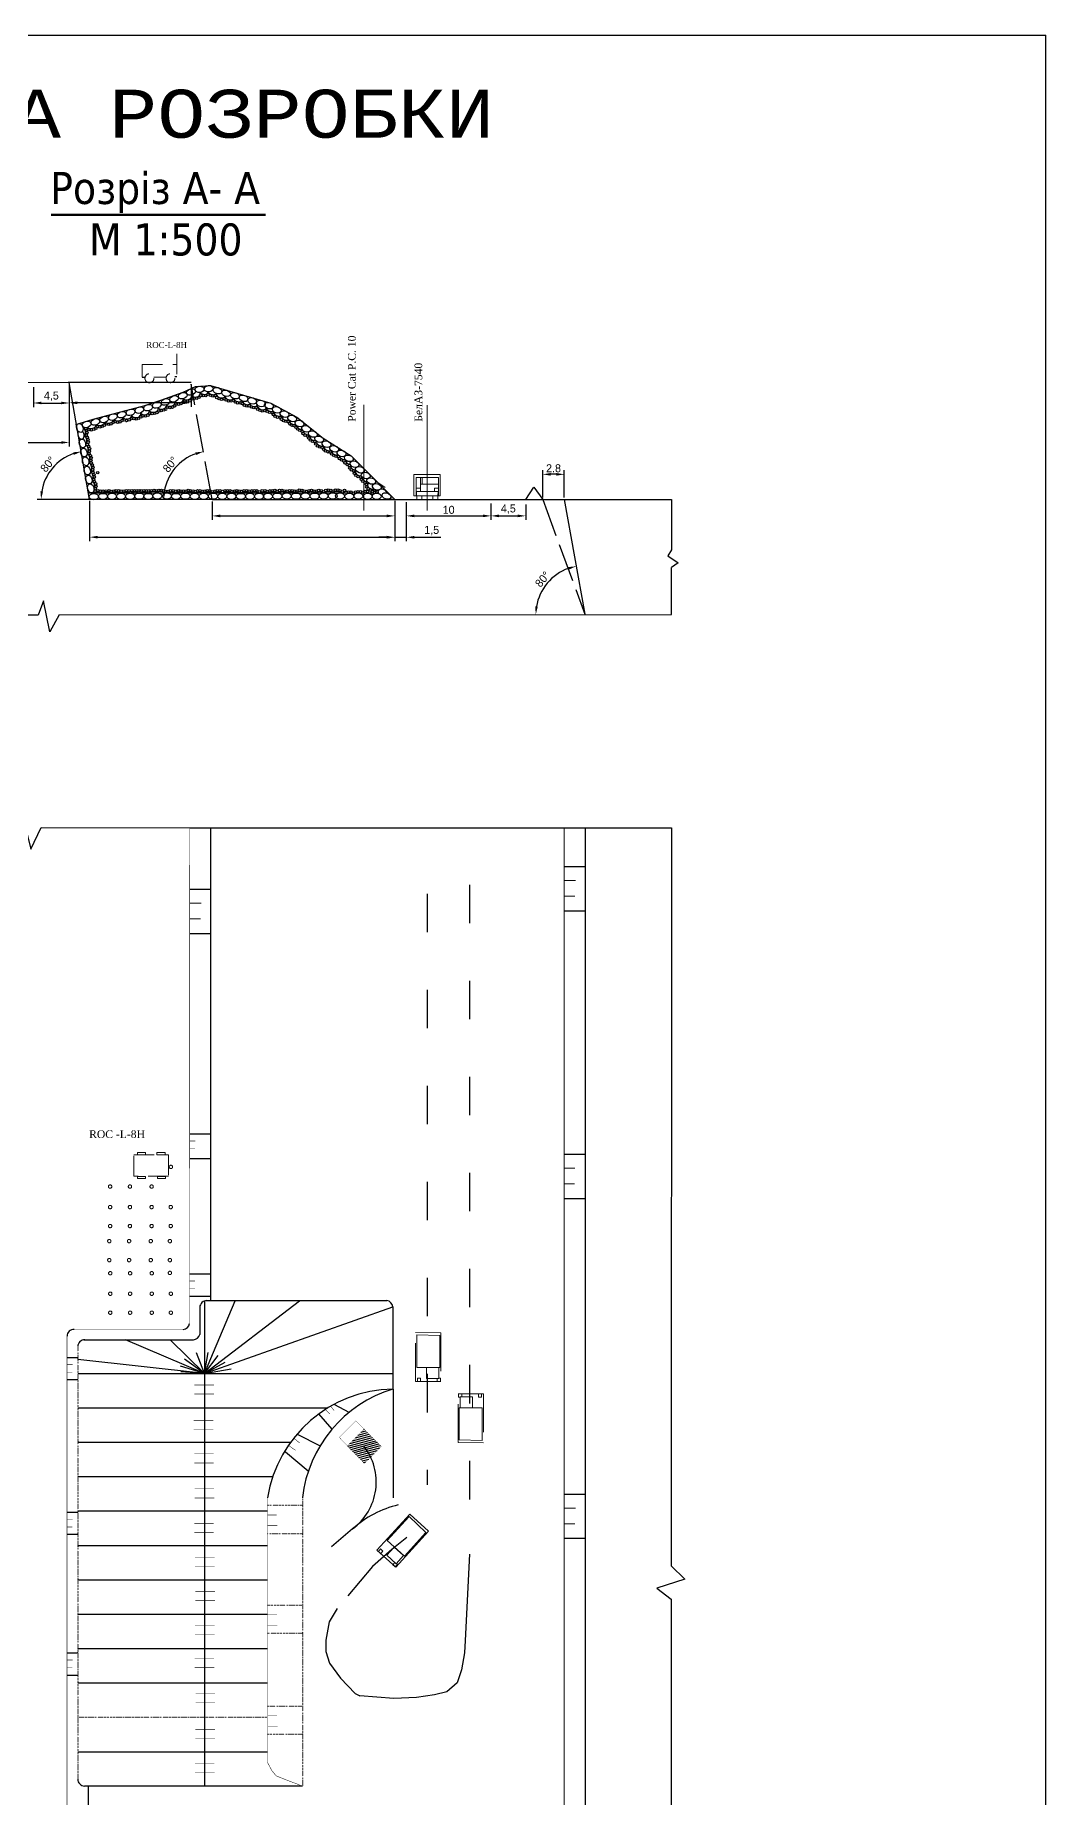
# Model space of a CAD drawing. Header units: millimetres. Extents: x 1846 to 3788, y 252 to 1083.
# Drawn here: x 3472 to 3788, y 533 to 1083 of the extents above; entities that cross this region are included whole.
import ezdxf

# ---------------------------------------------------------------- set-up
doc = ezdxf.new("R2010")
doc.units = ezdxf.units.MM
for name, pattern in [('ACAD_ISO02W100', [15, 12, -3]), ('ACAD_ISO03W100', [30, 12, -18]), ('BORDER2', [22.225, 6.35, -3.175, 6.35, -3.175, 0, -3.175]), ('DOT', [0.25, 0, -0.25])]:
    doc.linetypes.add(name, pattern=pattern)
doc.styles.add('стиль2', font='isocteur.ttf')
doc.dimstyles.new('ISO-25', dxfattribs={"dimtxt": 2.5, "dimasz": 2.5, "dimexe": 1.25, "dimexo": 0.625, "dimtad": 1, "dimtxsty": 'Standard', "dimcen": 2.5, "dimadec": 0, "dimazin": 0, "dimtfac": 1, "dimtmove": 0, "dimatfit": 3, "dimfxl": 1, "dimarcsym": 0})

# ---------------------------------------------------------------- blocks, each defined once
blk = doc.blocks.new('*D172')
at = {"color": 0, "lineweight": -2}
blk.add_line((3526.95, 938.21), (3511.16, 938.21), dxfattribs=at)
blk.add_arc((3527.57, 938.21), 15.17, 109.8331, 170.5379, dxfattribs=at)
at = {"color": 0}
for points in [[(3522.32, 952.88), (3522.53, 952.07), (3524.84, 953.13)], [(3513.03, 940.67), (3512.2, 940.74), (3512.41, 938.21)]]:
    blk.add_solid(points, dxfattribs=at)
at = {"layer": 'Defpoints', "color": 0}
for p in [(3520.98, 974.18), (3518.46, 950.33), (3527.57, 938.21), (3527.57, 938.21), (3671.01, 938.19)]:
    blk.add_point(p, dxfattribs=at)
at = {"color": 0, "insert": (3514.48, 949.12), "char_height": 2.5, "attachment_point": 5, "rotation": 50.1855}
blk.add_mtext('80°', dxfattribs=at)
blk = doc.blocks.new('*D173')
at = {"color": 0, "lineweight": -2}
blk.add_line((3488.67, 938.21), (3472.88, 938.21), dxfattribs=at)
blk.add_arc((3489.29, 938.21), 15.17, 109.3712, 170.5441, dxfattribs=at)
at = {"color": 0}
for points in [[(3484.16, 952.92), (3484.37, 952.12), (3486.68, 953.15)], [(3474.75, 940.67), (3473.92, 940.74), (3474.13, 938.21)]]:
    blk.add_solid(points, dxfattribs=at)
at = {"layer": 'Defpoints', "color": 0}
for p in [(3482.92, 974.69), (3480.25, 950.39), (3489.29, 938.21), (3489.29, 938.21), (3632.81, 938.21)]:
    blk.add_point(p, dxfattribs=at)
at = {"color": 0, "insert": (3476.25, 949.18), "char_height": 2.5, "attachment_point": 5, "rotation": 49.9576}
blk.add_mtext('80°', dxfattribs=at)
blk = doc.blocks.new('*D161')
at = {"color": 0, "lineweight": -2}
for p, q in [((3630.83, 938.84), (3630.83, 947.29)), ((3637.53, 938.82), (3637.53, 947.29)), ((3635.03, 946.04), (3633.33, 946.04))]:
    blk.add_line(p, q, dxfattribs=at)
at = {"color": 0}
for points in [[(3633.33, 946.46), (3633.33, 945.62), (3630.83, 946.04)], [(3635.03, 946.46), (3635.03, 945.62), (3637.53, 946.04)]]:
    blk.add_solid(points, dxfattribs=at)
at = {"layer": 'Defpoints', "color": 0}
for p in [(3630.83, 946.04), (3630.83, 938.21), (3637.53, 938.19)]:
    blk.add_point(p, dxfattribs=at)
at = {"color": 0, "insert": (3634.18, 947.92), "char_height": 2.5, "attachment_point": 5}
blk.add_mtext('2.8', dxfattribs=at)
blk = doc.blocks.new('*D174')
at = {"color": 0, "lineweight": -2}
blk.add_arc((3643.96, 902.23), 15.32, 109.591, 170.6569, dxfattribs=at)
at = {"color": 0}
for points in [[(3638.72, 917.07), (3638.93, 916.27), (3641.24, 917.31)], [(3629.26, 904.69), (3628.43, 904.76), (3628.64, 902.23)]]:
    blk.add_solid(points, dxfattribs=at)
at = {"layer": 'Defpoints', "color": 0}
for p in [(3637.47, 938.19), (3634.78, 914.5), (3563.53, 902.21), (3643.94, 902.35), (3671.03, 902.24)]:
    blk.add_point(p, dxfattribs=at)
at = {"color": 0, "insert": (3630.77, 913.26), "char_height": 2.5, "attachment_point": 5, "rotation": 50.1239}
blk.add_mtext('80°', dxfattribs=at)
blk = doc.blocks.new('*D162')
at = {"color": 0, "lineweight": -2}
for p, q in [((3584.6, 937.35), (3584.6, 925.12)), ((3588.2, 937.35), (3588.2, 925.12)), ((3582.1, 926.37), (3579.6, 926.37)), ((3584.6, 926.37), (3588.2, 926.37)), ((3590.7, 926.37), (3599.03, 926.37))]:
    blk.add_line(p, q, dxfattribs=at)
at = {"color": 0}
for points in [[(3582.1, 926.79), (3582.1, 925.96), (3584.6, 926.37)], [(3590.7, 926.79), (3590.7, 925.96), (3588.2, 926.37)]]:
    blk.add_solid(points, dxfattribs=at)
at = {"layer": 'Defpoints', "color": 0}
for p in [(3584.6, 937.97), (3588.2, 937.97), (3588.2, 926.37)]:
    blk.add_point(p, dxfattribs=at)
at = {"color": 0, "insert": (3596.12, 928.46), "char_height": 2.5, "attachment_point": 5}
blk.add_mtext('1,5', dxfattribs=at)
blk = doc.blocks.new('*D163')
at = {"color": 0, "lineweight": -2}
for p, q in [((3588.2, 936.97), (3588.2, 931.81)), ((3614.64, 936.97), (3614.64, 931.81)), ((3590.7, 933.06), (3612.14, 933.06))]:
    blk.add_line(p, q, dxfattribs=at)
at = {"color": 0}
for points in [[(3590.7, 933.48), (3590.7, 932.65), (3588.2, 933.06)], [(3612.14, 933.48), (3612.14, 932.65), (3614.64, 933.06)]]:
    blk.add_solid(points, dxfattribs=at)
at = {"layer": 'Defpoints', "color": 0}
for p in [(3588.2, 937.6), (3614.64, 937.6), (3614.64, 933.06)]:
    blk.add_point(p, dxfattribs=at)
at = {"color": 0, "insert": (3601.42, 934.94), "char_height": 2.5, "attachment_point": 5}
blk.add_mtext('10', dxfattribs=at)
blk = doc.blocks.new('*D164')
at = {"color": 0, "lineweight": -2}
for p, q in [((3614.64, 936.6), (3614.64, 931.81)), ((3625.49, 936.6), (3625.49, 931.81)), ((3617.14, 933.06), (3622.99, 933.06))]:
    blk.add_line(p, q, dxfattribs=at)
at = {"color": 0}
for points in [[(3617.14, 933.48), (3617.14, 932.65), (3614.64, 933.06)], [(3622.99, 933.48), (3622.99, 932.65), (3625.49, 933.06)]]:
    blk.add_solid(points, dxfattribs=at)
at = {"layer": 'Defpoints', "color": 0}
for p in [(3614.64, 937.22), (3625.49, 937.22), (3625.49, 933.06)]:
    blk.add_point(p, dxfattribs=at)
at = {"color": 0, "insert": (3620.06, 935.15), "char_height": 2.5, "attachment_point": 5}
blk.add_mtext('4,5', dxfattribs=at)
blk = doc.blocks.new('*D175')
at = {"color": 0, "lineweight": -2}
blk.add_line((3408.4, 974.39), (3395.88, 974.35), dxfattribs=at)
blk.add_arc((3409.02, 974.4), 11.89, 112.3799, 168.1588, dxfattribs=at)
at = {"color": 0}
for points in [[(3404.38, 985.79), (3404.61, 984.99), (3406.9, 986.1)], [(3397.8, 976.8), (3396.97, 976.88), (3397.13, 974.35)]]:
    blk.add_solid(points, dxfattribs=at)
at = {"layer": 'Defpoints', "color": 0}
for p in [(3406.26, 989.58), (3401.88, 983.9), (3482.92, 974.69), (3409.02, 974.4), (3409.02, 974.4)]:
    blk.add_point(p, dxfattribs=at)
at = {"color": 0, "insert": (3398.44, 983.2), "char_height": 2.5, "attachment_point": 5, "rotation": 50.2693}
blk.add_mtext('80°', dxfattribs=at)
blk = doc.blocks.new('*D165')
at = {"color": 0, "lineweight": -2}
for p, q in [((3409.02, 973.77), (3409.02, 954.74)), ((3482.92, 974.06), (3482.92, 954.74)), ((3411.52, 955.99), (3480.42, 955.99))]:
    blk.add_line(p, q, dxfattribs=at)
at = {"color": 0}
for points in [[(3411.52, 956.4), (3411.52, 955.57), (3409.02, 955.99)], [(3480.42, 956.4), (3480.42, 955.57), (3482.92, 955.99)]]:
    blk.add_solid(points, dxfattribs=at)
at = {"layer": 'Defpoints', "color": 0}
for p in [(3482.92, 974.69), (3409.02, 974.4), (3482.92, 955.99)]:
    blk.add_point(p, dxfattribs=at)
at = {"color": 0, "insert": (3448.3, 957.86), "char_height": 2.5, "attachment_point": 5}
blk.add_mtext('34.8', dxfattribs=at)
blk = doc.blocks.new('*D169')
at = {"color": 0, "lineweight": -2}
for p, q in [((3471.74, 973.31), (3471.74, 967.07)), ((3482.92, 974.06), (3482.92, 967.07)), ((3474.24, 968.32), (3480.42, 968.32))]:
    blk.add_line(p, q, dxfattribs=at)
at = {"color": 0}
for points in [[(3474.24, 968.74), (3474.24, 967.91), (3471.74, 968.32)], [(3480.42, 968.74), (3480.42, 967.91), (3482.92, 968.32)]]:
    blk.add_solid(points, dxfattribs=at)
at = {"layer": 'Defpoints', "color": 0}
for p in [(3482.92, 974.69), (3471.74, 973.94), (3482.92, 968.32)]:
    blk.add_point(p, dxfattribs=at)
at = {"color": 0, "insert": (3477.33, 970.41), "char_height": 2.5, "attachment_point": 5}
blk.add_mtext('4,5', dxfattribs=at)

msp = doc.modelspace()

# ---------------------------------------------------------------- hatches: boundary and pattern name
h = msp.add_hatch()
h.set_pattern_fill('ANSI31', scale=0.196, angle=330, style=0)
h.set_pattern_definition([(15, (3386.33066, -124.38993), (-0.1610631, 0.60109564), [])])
h.paths.add_polyline_path([(3580.416, 642.415), (3575.036, 647.809), (3569.815, 642.582), (3575.114, 637.118)])

# ---------------------------------------------------------------- linework, layer by layer
at = {"lineweight": 50}
msp.add_line((3477.329, 1027.059), (3544.17, 1027.059), dxfattribs=at)
at = {"color": 7, "linetype": 'BORDER2', "lineweight": 9}
for p, q in [((3505.748, 980.354), (3516.565, 980.354)), ((3505.748, 976.392), (3505.748, 980.354)), ((3516.565, 983.691), (3516.565, 974.611)), ((3513.186, 976.392), (3509.316, 976.392))]:
    msp.add_line(p, q, dxfattribs=at)
at = {"color": 7}
for p, q in [((3482.915, 974.064), (3482.915, 967.134)), ((3520.983, 974.064), (3520.983, 967.134)), ((3518.483, 968.384), (3485.415, 968.384)), ((3489.271, 937.722), (3489.271, 925.165)), ((3527.571, 937.584), (3527.571, 931.802)), ((3584.595, 937.72), (3584.595, 925.165)), ((3584.595, 937.72), (3584.595, 931.802)), ((3530.071, 933.052), (3582.095, 933.052)), ((3491.771, 926.415), (3582.095, 926.415)), ((3644.11, 835.654), (3644.11, 346.159))]:
    msp.add_line(p, q, dxfattribs=at)
at = {"color": 7, "lineweight": 9}
for p, q in [((3574.925, 934.736), (3574.925, 967.701)), ((3594.744, 934.695), (3594.744, 967.622)), ((3578.868, 940.638), (3577.95, 941.659)), ((3578.966, 943.748), (3581.584, 941.886)), ((3591.388, 941.764), (3592.722, 941.764)), ((3592.633, 942.949), (3598.193, 942.949)), ((3592.648, 945.066), (3592.648, 940.624)), ((3593.196, 945.081), (3593.196, 942.993)), ((3596.961, 940.722), (3596.961, 941.716)), ((3596.961, 941.716), (3598.193, 941.716))]:
    msp.add_line(p, q, dxfattribs=at)
at = {"color": 7, "linetype": 'ACAD_ISO03W100', "lineweight": 9}
for p, q in [((3591.104, 677.951), (3599.027, 677.88)), ((3591.104, 662.695), (3591.104, 677.951)), ((3591.453, 677.244), (3598.693, 677.032)), ((3591.453, 667.096), (3591.453, 677.244)), ((3599.027, 677.88), (3599.027, 662.695)), ((3598.693, 677.032), (3598.693, 667.096)), ((3598.693, 667.096), (3591.453, 667.096)), ((3594.479, 667.043), (3598.373, 667.043)), ((3594.479, 663.582), (3594.479, 667.043)), ((3598.373, 667.043), (3598.373, 663.582)), ((3599.018, 662.662), (3591.095, 662.662)), ((3592.665, 663.728), (3591.701, 663.728)), ((3591.701, 663.728), (3591.701, 662.723)), ((3591.701, 662.723), (3592.665, 662.723)), ((3592.665, 662.723), (3592.665, 663.728)), ((3598.373, 663.582), (3594.479, 663.582)), ((3597.865, 662.697), (3597.865, 663.581)), ((3598.832, 662.697), (3597.865, 662.697)), ((3598.376, 663.682), (3598.832, 663.682)), ((3598.832, 663.682), (3598.832, 662.697)), ((3604.354, 643.627), (3604.354, 658.812)), ((3604.354, 658.812), (3612.277, 658.812)), ((3604.549, 657.825), (3604.549, 658.81)), ((3604.549, 658.81), (3605.516, 658.81)), ((3605.004, 657.825), (3604.549, 657.825)), ((3605.008, 654.464), (3605.008, 657.925)), ((3605.008, 657.925), (3608.902, 657.925)), ((3605.516, 658.81), (3605.516, 657.926)), ((3608.902, 657.925), (3608.902, 654.464)), ((3611.68, 658.784), (3610.715, 658.784)), ((3610.715, 658.784), (3610.715, 657.779)), ((3610.715, 657.779), (3611.68, 657.779)), ((3611.68, 657.779), (3611.68, 658.784)), ((3612.277, 658.812), (3612.277, 643.556)), ((3604.688, 644.475), (3604.688, 654.411)), ((3604.688, 654.411), (3611.928, 654.411)), ((3608.902, 654.464), (3605.008, 654.464)), ((3611.928, 654.411), (3611.928, 644.263)), ((3611.928, 644.263), (3604.688, 644.475)), ((3612.277, 643.556), (3604.354, 643.627))]:
    msp.add_line(p, q, dxfattribs=at)
at = {"color": 7, "linetype": 'ByBlock', "lineweight": 9}
for p, q in [((3584.038, 605.448), (3584.633, 606.103)), ((3585.078, 605.833), (3585.415, 605.527)), ((3584.752, 604.797), (3584.037, 605.448)), ((3585.415, 605.527), (3584.752, 604.797))]:
    msp.add_line(p, q, dxfattribs=at)
at = {"color": 7}
for points in [[(3218.912, 1083.19), (3218.912, 1083.19), (3787.912, 1083.19)], [(3787.912, 252.19), (3787.912, 252.19), (3787.912, 1083.19)], [(3482.915, 974.689), (3409.024, 974.397), (3409.024, 974.397)], [(3520.983, 974.689), (3482.583, 974.689)], [(3489.291, 938.213), (3482.915, 974.689)], [(3505.748, 976.392), (3506.613, 976.392)], [(3516.569, 976.481), (3515.874, 976.481)], [(3484.953, 961.578), (3490.427, 963.244), (3498.162, 965.385), (3506.254, 967.452), (3511.562, 969.164), (3511.562, 969.164), (3518.464, 971.69), (3522.321, 973.459), (3527.092, 973.832), (3545.865, 968.312), (3554.014, 963.847), (3562.184, 957.353), (3571.005, 951.792), (3584.595, 938.203)], [(3520.983, 974.182), (3520.983, 974.182)], [(3485.009, 961.595), (3485.17, 960.777)], [(3485.17, 960.777), (3485.335, 959.86)], [(3625.487, 938.212), (3628.066, 942.017), (3630.822, 938.212)], [(3527.571, 938.209), (3474.126, 938.213)], [(3568.897, 940.14), (3488.948, 940.14)], [(3527.571, 938.209), (3671.009, 938.193)], [(3584.011, 938.203), (3583.016, 938.197)], [(3584.011, 938.203), (3584.595, 938.203)], [(3637.474, 938.193), (3643.943, 902.35)], [(3671.009, 938.193), (3671.009, 922.445)], [(3671.009, 922.445), (3669.834, 920.572), (3673.093, 918.372), (3671.027, 916.988)], [(3671.027, 902.242), (3671.027, 916.988)], [(3479.797, 902.108), (3476.861, 896.813), (3474.899, 906.499), (3473.182, 902.085), (3324.935, 902.097)], [(3479.797, 902.108), (3671.027, 902.242)], [(3463.113, 835.656), (3467.741, 842.001), (3470.948, 828.947), (3474.192, 835.679)], [(3474.192, 835.679), (3520.563, 835.654)], [(3520.563, 835.654), (3671.027, 835.654)], [(3527.085, 835.654), (3527.085, 687.948)], [(3671.027, 835.654), (3670.955, 605.056)], [(3637.587, 823.562), (3644.11, 823.562)], [(3520.655, 816.493), (3527.178, 816.493)], [(3637.587, 809.726), (3644.11, 809.726)], [(3520.655, 802.657), (3527.178, 802.657)], [(3520.56, 740.006), (3527.13, 740.006)], [(3520.455, 732.308), (3526.985, 732.308)], [(3637.428, 733.727), (3643.95, 733.727)], [(3637.428, 719.89), (3643.95, 719.89)], [(3520.485, 696.265), (3527.055, 696.265)], [(3520.485, 689.347), (3527.055, 689.347)], [(3525.209, 665.191), (3554.798, 687.895)], [(3525.209, 665.191), (3534.786, 687.895)], [(3525.209, 687.857), (3525.209, 536.26)], [(3525.209, 665.191), (3584.014, 685.95)], [(3525.736, 687.947), (3582.088, 687.945)], [(3584.014, 685.95), (3583.993, 660.33)], [(3487.515, 675.726), (3521.726, 675.726)], [(3525.209, 665.191), (3500.517, 675.727)], [(3525.209, 665.191), (3514.463, 675.727)], [(3525.209, 665.191), (3526.292, 671.71)], [(3482.228, 670.225), (3485.602, 670.225)], [(3525.209, 665.191), (3485.603, 669.53)], [(3525.209, 665.191), (3517.703, 667.416)], [(3525.209, 665.191), (3518.943, 669.611)], [(3525.209, 665.191), (3522.665, 671.614)], [(3525.209, 665.191), (3529.441, 670.756)], [(3525.209, 665.191), (3531.637, 668.752)], [(3525.209, 665.191), (3533.545, 666.653)], [(3482.228, 663.307), (3485.602, 663.307)], [(3485.665, 665.191), (3584.01, 665.191)], [(3525.209, 665.191), (3517.803, 665.651)], [(3525.209, 665.191), (3525.209, 665.191)], [(3525.209, 665.191), (3525.209, 665.191)], [(3565.763, 655.537), (3570.257, 653.07)], [(3584.054, 660.265), (3584.054, 626.376)], [(3485.665, 654.451), (3563.674, 654.451)], [(3560.741, 652.629), (3564.97, 647.784)], [(3554.132, 646.273), (3561.269, 642.574)], [(3485.658, 643.711), (3551.905, 643.711)], [(3550.431, 640.724), (3557.569, 634.821)], [(3485.658, 632.971), (3546.607, 632.971)], [(3485.605, 622.231), (3544.834, 622.231)], [(3637.548, 627.528), (3644.07, 627.528)], [(3482.221, 621.892), (3485.608, 621.892)], [(3571.422, 616.626), (3564.839, 610.992)], [(3482.221, 614.974), (3485.607, 614.974)], [(3485.655, 611.491), (3544.783, 611.491)], [(3637.548, 613.692), (3644.07, 613.692)], [(3607.895, 608.762), (3606.529, 581.787), (3606.368, 577.908), (3605.398, 572.574), (3604.104, 568.533), (3600.871, 565.786), (3596.991, 564.816), (3591.332, 564.008), (3584.346, 563.624), (3573.71, 564.493)], [(3485.632, 600.751), (3544.858, 600.751)], [(3670.955, 605.056), (3675.233, 600.932), (3666.411, 598.147), (3670.955, 594.667)], [(3670.955, 594.667), (3670.973, 346.209)], [(3485.632, 590.011), (3544.858, 590.011)], [(3566.554, 591.788), (3564.098, 587.564), (3563.115, 581.868), (3563.115, 578.332), (3564.196, 574.698), (3567.635, 569.983), (3572.214, 565.212), (3572.214, 565.212), (3573.71, 564.493), (3573.71, 564.493), (3573.71, 564.493), (3573.71, 564.493), (3573.71, 564.493)], [(3485.602, 579.271), (3544.858, 579.271)], [(3482.258, 577.874), (3485.606, 577.874)], [(3482.258, 570.956), (3485.597, 570.956)], [(3485.608, 568.531), (3544.858, 568.531)], [(3485.673, 547.051), (3544.879, 547.051)], [(3555.73, 536.239), (3487.711, 536.294)], [(3488.805, 536.293), (3488.806, 346.45)]]:
    msp.add_lwpolyline(points, dxfattribs=at)
at = {"color": 7, "linetype": 'ACAD_ISO02W100'}
for points in [[(3527.571, 938.209), (3520.983, 974.182)], [(3630.822, 938.212), (3643.943, 902.35)]]:
    msp.add_lwpolyline(points, dxfattribs=at)
at = {"color": 7, "lineweight": 9}
for points in [[(3590.526, 945.947), (3598.795, 945.947), (3598.795, 939.325), (3590.526, 939.325)], [(3591.26, 945.083), (3598.216, 945.083), (3598.216, 939.284), (3591.26, 939.284)], [(3591.388, 940.648), (3598.111, 940.648), (3598.088, 939.284), (3591.388, 939.284)], [(3591.531, 939.288), (3593.056, 939.288), (3593.056, 938.211), (3591.531, 938.211)], [(3596.468, 939.288), (3597.993, 939.288), (3597.993, 938.211), (3596.468, 938.211)]]:
    msp.add_lwpolyline(points, close=True, dxfattribs=at)
at = {"color": 7}
for points, const_width in [([(3520.488, 680.811), (3520.563, 835.654)], 0.15), ([(3637.474, 835.654), (3637.474, 346.159)], 0.3), ([(3637.587, 819.183), (3641.091, 819.183)], 0.3), ([(3520.655, 812.114), (3524.159, 812.114)], 0.3), ([(3637.587, 814.279), (3640.916, 814.279)], 0.3), ([(3520.655, 807.21), (3523.984, 807.21)], 0.3), ([(3520.56, 737.817), (3522.312, 737.817)], 0.15), ([(3520.56, 735.365), (3522.224, 735.365)], 0.15), ([(3637.428, 729.348), (3640.932, 729.348)], 0.3), ([(3637.428, 724.444), (3640.756, 724.444)], 0.3), ([(3520.485, 694.076), (3522.237, 694.076)], 0.15), ([(3520.485, 691.624), (3522.149, 691.624)], 0.15), ([(3482.226, 676.834), (3482.244, 677.046), (3482.289, 677.328), (3482.417, 677.675), (3482.597, 678.009), (3482.732, 678.189), (3482.95, 678.401), (3483.182, 678.581), (3483.471, 678.742), (3483.754, 678.851), (3484.107, 678.922), (3484.448, 678.941), (3484.705, 678.941)], 0.15), ([(3518.513, 678.943), (3484.448, 678.94)], 0.15), ([(3518.489, 678.942), (3518.661, 678.964), (3518.926, 679.014), (3519.126, 679.078), (3519.384, 679.207), (3519.599, 679.336), (3519.889, 679.587), (3520.039, 679.743), (3520.19, 679.979), (3520.326, 680.231), (3520.436, 680.547), (3520.487, 680.829), (3520.487, 680.829)], 0.15), ([(3482.226, 676.834), (3482.221, 346.45)], 0.15), ([(3482.228, 668.036), (3483.98, 668.036)], 0.15), ([(3482.228, 665.584), (3483.892, 665.584)], 0.15), ([(3522.034, 661.596), (3528.129, 661.596)], 0.15), ([(3522.041, 658.76), (3528.136, 658.76)], 0.15), ([(3544.853, 626.389), (3545.575, 629.791), (3546.28, 632.364), (3547.549, 635.852), (3549.03, 638.883), (3550.405, 641.35), (3552.167, 643.922), (3554.529, 646.777), (3557.067, 649.42), (3558.97, 651.102), (3561.79, 653.216), (3564.54, 654.943), (3567.501, 656.529), (3569.04, 657.18), (3570.493, 657.75), (3571.607, 658.144), (3573.047, 658.619), (3574.296, 658.999), (3576.021, 659.393), (3577.624, 659.705), (3579.05, 659.95), (3581.22, 660.194), (3582.769, 660.276), (3583.993, 660.33)], 0.15), ([(3521.818, 650.533), (3527.913, 650.533)], 0.15), ([(3562.944, 653.849), (3564.354, 652.528)], 0.15), ([(3564.53, 654.995), (3565.675, 653.585)], 0.15), ([(3567.248, 645.228), (3572.43, 650.422), (3580.416, 642.415), (3575.114, 637.118), (3567.248, 645.228)], 0.0784), ([(3521.825, 647.696), (3527.92, 647.696)], 0.15), ([(3553.075, 644.952), (3554.925, 643.454)], 0.15), ([(3569.815, 642.582), (3575.036, 647.809)], 0.0784), ([(3521.98, 640.063), (3528.075, 640.063)], 0.15), ([(3551.489, 642.662), (3553.603, 641.164)], 0.15), ([(3521.987, 637.227), (3528.082, 637.227)], 0.15), ([(3522.088, 629.132), (3528.183, 629.132)], 0.15), ([(3522.095, 626.296), (3528.19, 626.296)], 0.15), ([(3544.853, 626.389), (3544.853, 543.659)], 0.15), ([(3637.548, 623.15), (3641.051, 623.15)], 0.3), ([(3482.221, 619.703), (3483.973, 619.703)], 0.15), ([(3482.221, 617.251), (3483.886, 617.251)], 0.15), ([(3521.98, 618.285), (3528.075, 618.285)], 0.15), ([(3637.548, 618.246), (3640.876, 618.246)], 0.3), ([(3521.987, 615.448), (3528.082, 615.448)], 0.15), ([(3522.196, 607.731), (3528.291, 607.731)], 0.15), ([(3522.203, 604.895), (3528.298, 604.895)], 0.15), ([(3522.303, 597.154), (3528.399, 597.154)], 0.15), ([(3522.311, 594.317), (3528.406, 594.317)], 0.15), ([(3522.196, 586.36), (3528.291, 586.36)], 0.15), ([(3522.203, 583.524), (3528.298, 583.524)], 0.15), ([(3482.258, 575.685), (3484.01, 575.685)], 0.15), ([(3482.258, 573.233), (3483.922, 573.233)], 0.15), ([(3522.088, 576.125), (3528.183, 576.125)], 0.15), ([(3522.095, 573.288), (3528.19, 573.288)], 0.15), ([(3522.357, 565.223), (3528.453, 565.223)], 0.15), ([(3522.365, 562.387), (3528.46, 562.387)], 0.15), ([(3522.303, 554.022), (3528.399, 554.022)], 0.15), ([(3522.311, 551.185), (3528.406, 551.185)], 0.15), ([(3522.188, 543.261), (3528.283, 543.261)], 0.15), ([(3522.196, 540.425), (3528.291, 540.425)], 0.15), ([(3544.853, 543.659), (3546.238, 541.088), (3547.575, 539.483), (3550.919, 538.146), (3554.129, 536.943), (3555.73, 536.239)], 0.15)]:
    msp.add_lwpolyline(points, dxfattribs=dict(at, const_width=const_width))
at = {"color": 7, "linetype": 'ACAD_ISO03W100'}
for points in [[(3594.702, 815.038), (3594.702, 630.389)], [(3607.895, 817.847), (3607.895, 608.762)], [(3523.701, 685.897), (3523.701, 677.401)], [(3588.354, 613.946), (3588.354, 613.946), (3583.64, 610.176), (3577.653, 604.935), (3566.554, 591.788)]]:
    msp.add_lwpolyline(points, dxfattribs=at)
at = {"color": 7, "linetype": 'BORDER2', "lineweight": 9}
for points in [[(3503.078, 733.441), (3513.965, 733.441), (3513.965, 726.801), (3503.078, 726.801)], [(3504.241, 733.478), (3506.743, 733.478), (3506.743, 734.178), (3504.241, 734.178)], [(3510.328, 733.478), (3512.831, 733.478), (3512.831, 734.178), (3510.328, 734.178)], [(3504.241, 726.061), (3506.743, 726.061), (3506.743, 726.76), (3504.241, 726.76)], [(3510.498, 726.039), (3513.001, 726.039), (3513.001, 726.739), (3510.498, 726.739)]]:
    msp.add_lwpolyline(points, close=True, dxfattribs=at)
at = {"color": 7, "linetype": 'DOT'}
for points in [[(3485.609, 673.743), (3485.605, 538.516)], [(3544.853, 624.036), (3555.73, 624.04)], [(3555.73, 626.393), (3555.73, 536.239)], [(3544.862, 615.244), (3555.776, 615.244)], [(3544.918, 592.847), (3555.795, 592.851)], [(3544.927, 584.055), (3555.841, 584.055)], [(3485.645, 557.791), (3544.841, 557.791)], [(3544.947, 561.311), (3555.824, 561.315)], [(3544.956, 552.52), (3555.87, 552.52)]]:
    msp.add_lwpolyline(points, dxfattribs=at)
at = {"color": 7, "linetype": 'DOT', "const_width": 0.15}
for points in [[(3544.878, 620.998), (3547.755, 620.998)], [(3544.878, 617.73), (3547.885, 617.73)], [(3544.943, 589.809), (3547.82, 589.809)], [(3544.943, 586.541), (3547.95, 586.541)], [(3544.972, 558.274), (3547.849, 558.274)], [(3544.972, 555.005), (3547.979, 555.005)]]:
    msp.add_lwpolyline(points, dxfattribs=at)
at = {"color": 7, "linetype": 'ByBlock', "lineweight": 9}
for points in [[(3589.299, 621.282), (3595.113, 615.9), (3584.897, 604.665), (3579.035, 609.995)], [(3589.082, 620.524), (3594.295, 615.497), (3587.611, 608.146), (3582.254, 613.016)], [(3579.496, 609.615), (3580.21, 608.966), (3580.886, 609.709), (3580.172, 610.358)], [(3584.457, 610.942), (3587.338, 608.322), (3585.01, 605.761), (3582.129, 608.381)]]:
    msp.add_lwpolyline(points, close=True, dxfattribs=at)
at = {"color": 7, "linetype": 'BORDER2', "lineweight": 9}
for centre, radius in [((3507.962, 976.053), 1.396), ((3514.541, 976.053), 1.396), ((3514.667, 729.706), 0.53), ((3495.695, 723.559), 0.53), ((3501.889, 723.559), 0.53), ((3508.656, 723.559), 0.53), ((3495.695, 717.164), 0.53), ((3501.889, 717.164), 0.53), ((3508.656, 717.164), 0.53), ((3514.62, 717.164), 0.53), ((3495.695, 711.237), 0.53), ((3501.889, 711.237), 0.53), ((3508.656, 711.237), 0.53), ((3514.62, 711.237), 0.53), ((3495.434, 706.524), 0.53), ((3501.627, 706.524), 0.53), ((3508.394, 706.524), 0.53), ((3514.359, 706.524), 0.53), ((3495.434, 700.596), 0.53), ((3501.627, 700.596), 0.53), ((3508.394, 700.596), 0.53), ((3514.359, 700.596), 0.53), ((3495.742, 696.489), 0.53), ((3501.935, 696.489), 0.53), ((3508.702, 696.489), 0.53), ((3514.365, 696.584), 0.53), ((3495.742, 690.093), 0.53), ((3501.935, 690.093), 0.53), ((3508.702, 690.093), 0.53), ((3514.667, 690.093), 0.53), ((3495.742, 684.166), 0.53), ((3501.935, 684.166), 0.53), ((3508.702, 684.166), 0.53), ((3514.667, 684.166), 0.53)]:
    msp.add_circle(centre, radius, dxfattribs=at)
at = {"color": 7}
for centre in [(3519.081, 968.973), (3519.852, 968.942), (3520.585, 969.148), (3521.203, 969.614), (3521.95, 969.812), (3522.721, 969.827), (3523.439, 970.102), (3524.019, 970.606), (3524.788, 970.663), (3525.559, 970.634), (3526.261, 971), (3526.993, 970.711), (3527.744, 970.538), (3528.523, 970.634), (3529.024, 970.047), (3529.707, 969.672), (3530.468, 969.479), (3531.258, 969.643), (3531.942, 969.268), (3532.654, 968.969), (3533.424, 968.931), (3534.185, 969.123), (3534.772, 968.632), (3501.626, 963.053), (3502.32, 963.409), (3503.101, 963.448), (3503.872, 963.361), (3504.626, 963.545), (3505.265, 963.983), (3505.957, 964.307), (3506.719, 964.289), (3507.464, 964.526), (3508.069, 965.008), (3508.831, 965.034), (3509.602, 965.078), (3510.321, 965.358), (3510.899, 965.849), (3511.663, 965.964), (3512.435, 966.128), (3513.578, 967.054), (3514.357, 966.892), (3515.161, 967.032), (3515.838, 967.4), (3516.298, 968.023), (3517.067, 967.962), (3517.817, 968.107), (3518.47, 968.507), (3535.494, 968.363), (3536.245, 968.344), (3536.996, 968.113), (3537.621, 967.651), (3538.353, 967.42), (3539.112, 967.444), (3539.802, 967.071), (3540.558, 966.879), (3541.314, 966.975), (3541.783, 966.382), (3542.463, 966.009), (3543.229, 965.836), (3544.004, 965.932), (3544.751, 965.731), (3545.469, 965.406), (3546.225, 965.31), (3546.675, 964.67), (3547.23, 964.143), (3547.967, 963.904), (3548.742, 963.866), (3549.221, 963.282), (3488.112, 960.307), (3488.271, 958.301), (3488.431, 959.055), (3488.534, 957.591), (3489.089, 960.011), (3489.849, 959.947), (3490.593, 960.137), (3491.21, 960.47), (3491.733, 961.008), (3492.477, 960.881), (3493.206, 961.055), (3493.839, 961.404), (3494.536, 961.736), (3495.264, 961.673), (3495.977, 961.815), (3496.593, 962.2), (3497.34, 962.467), (3498.034, 962.324), (3498.781, 962.431), (3499.421, 962.804), (3500.168, 963), (3549.824, 962.832), (3550.552, 962.583), (3551.317, 962.468), (3551.758, 961.827), (3552.399, 961.416), (3553.142, 961.219), (3553.726, 960.74), (3554.271, 960.185), (3554.922, 959.793), (3555.621, 959.439), (3555.994, 958.759), (3556.588, 958.281), (3557.306, 958.003), (3488.527, 955.368), (3488.802, 956.869), (3488.815, 956.095), (3488.994, 954.767), (3489.09, 952.508), (3489.205, 953.265), (3489.243, 954.032), (3557.746, 957.372), (3558.215, 956.751), (3558.864, 956.368), (3559.629, 956.215), (3559.945, 955.497), (3560.481, 954.923), (3561.161, 954.588), (3561.917, 954.492), (3562.386, 953.88), (3562.97, 953.363), (3563.679, 953.086), (3564.425, 953.028), (3564.847, 952.387), (3489.544, 951.881), (3489.704, 950.376), (3489.755, 951.14), (3489.768, 949.609), (3490.164, 948.951), (3490.215, 947.442), (3490.305, 946.682), (3490.324, 948.209), (3491.82, 946.566), (3565.488, 951.957), (3566.208, 951.696), (3566.958, 951.605), (3567.341, 950.961), (3567.969, 950.502), (3568.689, 950.257), (3569.111, 949.625), (3569.691, 949.13), (3570.401, 948.808), (3570.562, 948.055), (3571.057, 947.453), (3571.745, 947.109), (3490.55, 944.455), (3490.644, 945.973), (3490.74, 945.206), (3490.77, 943.751), (3491.036, 941.59), (3491.151, 943.081), (3491.255, 942.307), (3509.388, 941.063), (3510.858, 941.036), (3511.702, 941.063), (3549.336, 941.025), (3554.783, 941.101), (3555.605, 941.025), (3563.823, 941.082), (3566.06, 941.101), (3566.805, 941.12), (3571.981, 946.379), (3572.446, 945.744), (3573.116, 945.356), (3573.879, 945.212), (3574.142, 944.483), (3574.633, 943.899), (3575.303, 943.517), (3575.746, 942.886), (3575.823, 942.115), (3576.306, 941.505), (3576.992, 941.132), (3491.031, 940.806), (3491.86, 940.91), (3492.655, 940.772), (3493.449, 940.806), (3494.451, 940.841), (3495.349, 940.91), (3496.005, 940.737), (3496.834, 940.806), (3497.559, 940.91), (3498.354, 940.875), (3499.148, 940.772), (3499.977, 940.841), (3500.772, 940.944), (3501.601, 940.875), (3502.464, 940.91), (3503.258, 940.91), (3504.018, 940.944), (3504.675, 940.944), (3505.4, 940.875), (3506.229, 940.944), (3507.019, 940.873), (3507.754, 940.873), (3508.625, 940.955), (3510.123, 940.955), (3512.356, 940.873), (3513.064, 940.71), (3513.826, 940.71), (3514.561, 940.873), (3515.378, 940.9), (3516.168, 940.791), (3517.121, 940.9), (3517.856, 940.846), (3518.591, 940.846), (3519.382, 940.818), (3520.09, 940.982), (3520.769, 940.967), (3521.552, 940.833), (3522.298, 940.681), (3522.986, 940.872), (3523.77, 940.948), (3524.496, 940.738), (3525.222, 940.795), (3526.063, 940.948), (3526.809, 940.929), (3527.593, 940.642), (3528.434, 940.795), (3529.16, 940.967), (3529.982, 940.948), (3530.785, 940.681), (3531.549, 940.91), (3532.352, 940.967), (3533.059, 940.91), (3533.747, 940.662), (3534.588, 940.833), (3535.2, 940.91), (3536.022, 940.814), (3536.748, 940.662), (3537.512, 940.929), (3538.315, 940.929), (3539.099, 940.795), (3539.921, 940.872), (3540.781, 940.929), (3541.546, 940.872), (3542.291, 940.585), (3543.17, 940.891), (3544.03, 940.929), (3544.776, 940.757), (3545.56, 940.872), (3546.382, 940.967), (3547.146, 941.005), (3547.883, 940.719), (3548.59, 940.986), (3550.119, 940.853), (3550.96, 940.795), (3551.706, 940.929), (3552.547, 940.929), (3553.311, 940.814), (3554.057, 940.833), (3556.293, 940.833), (3557.058, 940.662), (3557.802, 940.967), (3558.567, 941.005), (3559.37, 940.795), (3560.115, 940.853), (3560.842, 940.986), (3561.644, 940.948), (3562.371, 940.604), (3563.059, 940.986), (3564.607, 941.005), (3565.295, 940.853), (3567.513, 940.91), (3568.201, 940.585), (3568.894, 941.015), (3569.407, 940.412), (3570.133, 940.545), (3570.936, 940.507), (3571.662, 940.163), (3572.35, 940.545), (3573.115, 940.641), (3573.899, 940.564), (3574.587, 940.412), (3575.351, 940.66), (3576.097, 940.679), (3577.56, 940.657), (3578.296, 940.451), (3578.988, 940.707)]:
    msp.add_circle(centre, 0.386, dxfattribs=at)
for centre, radius, start, end in [((3513.119, 966.48), 0.386, 69.4521, 33.33044), ((3488.316, 959.816), 0.386, 159.09965, 66.15434), ((3500.861, 962.911), 0.386, 197.81183, 147.5802), ((3576.804, 940.469), 0.386, 100.91063, 47.34719), ((3577.492, 940.144), 0.386, 130.29623, 34.54479), ((3578.194, 941.143), 0.386, 137.72324, 15.692), ((3525.828, 685.82), 2.128, 87.46452, 179.21986), ((3581.843, 685.781), 2.178, 4.45387, 83.53409), ((3518.334, 681.111), 2.175, 273.71985, 352.07831), ((3521.574, 677.908), 2.187, 273.98468, 346.68376), ((3487.747, 673.596), 2.143, 87.86804, 179.05822), ((3584.689, 619.989), 40.347, 90.9877, 170.87248), ((3595.894, 621.681), 40.439, 107.11445, 173.30919), ((3560.621, 631.27), 18.196, 306.41268, 38.17316), ((3593.187, 592.525), 32.475, 103.32207, 132.08494), ((3487.746, 538.436), 2.143, 177.86804, 269.05822)]:
    msp.add_arc(centre, radius, start, end, dxfattribs=at)
at = {"color": 7, "lineweight": 25}
msp.add_arc((3484.368, 676.798), 2.143, 87.86804, 179.05822, dxfattribs=at)
at = {"color": 7}
for centre, major_axis in [((3512.973, 968.665), (1.341, 0.459)), ((3515.657, 969.62), (1.341, 0.459)), ((3518.36, 970.612), (1.341, 0.459)), ((3520.954, 971.755), (1.341, 0.459)), ((3523.637, 972.57), (1.409, 0.152)), ((3526.469, 972.79), (1.409, 0.152)), ((3529.199, 972.186), (-1.355, 0.415)), ((3531.901, 971.359), (-1.355, 0.415)), ((3534.648, 970.592), (-1.355, 0.415)), ((3537.384, 969.769), (-1.355, 0.415)), ((3540.061, 968.974), (-1.355, 0.415)), ((3542.768, 968.18), (-1.355, 0.415)), ((3491.087, 962.418), (1.341, 0.459)), ((3493.804, 963.171), (1.341, 0.459)), ((3496.543, 963.924), (1.341, 0.459)), ((3499.31, 964.677), (1.341, 0.459)), ((3502.06, 965.397), (1.341, 0.459)), ((3504.82, 966.096), (1.341, 0.459)), ((3507.554, 966.865), (1.341, 0.459)), ((3510.255, 967.732), (1.341, 0.459)), ((3545.298, 967.475), (-1.355, 0.415)), ((3547.739, 966.181), (-1.355, 0.415)), ((3550.152, 964.857), (-1.355, 0.415)), ((3552.535, 963.504), (-1.355, 0.415)), ((3486.237, 960.518), (0.344, -1.375)), ((3488.369, 961.616), (1.341, 0.459)), ((3554.829, 961.916), (-1.355, 0.415)), ((3556.9, 960.254), (-1.355, 0.415)), ((3558.998, 958.622), (-1.355, 0.415)), ((3560.993, 956.991), (-1.355, 0.415)), ((3487.047, 955.658), (0.344, -1.375)), ((3487.51, 952.881), (0.344, -1.375)), ((3563.247, 955.463), (-1.355, 0.415)), ((3565.675, 954.034), (-1.355, 0.415)), ((3567.994, 952.564), (-1.355, 0.415)), ((3488.05, 950.105), (0.344, -1.375)), ((3488.552, 947.251), (0.344, -1.375)), ((3570.249, 951.029), (-1.355, 0.415)), ((3571.981, 949.232), (-1.355, 0.415)), ((3573.713, 947.468), (-1.355, 0.415)), ((3489.053, 944.435), (0.344, -1.375)), ((3489.671, 941.658), (0.344, -1.375)), ((3575.51, 945.671), (-1.355, 0.415)), ((3577.258, 943.94), (-1.355, 0.415)), ((3578.957, 942.143), (-1.355, 0.415)), ((3490.605, 939.085), (1.418, 0)), ((3493.482, 939.129), (1.418, 0)), ((3496.273, 939.173), (1.418, 0)), ((3499.108, 939.173), (1.418, 0)), ((3501.943, 939.173), (1.418, 0)), ((3504.778, 939.217), (1.418, 0)), ((3507.613, 939.129), (1.418, 0)), ((3510.449, 939.262), (1.418, 0)), ((3513.417, 939.306), (1.418, 0)), ((3516.296, 939.129), (1.418, 0)), ((3519.176, 939.217), (1.418, 0)), ((3522.073, 939.173), (1.418, 0)), ((3524.908, 939.173), (1.418, 0)), ((3527.787, 939.217), (1.418, 0)), ((3530.755, 939.173), (1.418, 0)), ((3533.59, 939.173), (1.418, 0)), ((3536.514, 939.129), (1.418, 0)), ((3539.394, 939.173), (1.418, 0)), ((3542.229, 939.173), (1.418, 0)), ((3545.02, 939.173), (1.418, 0)), ((3547.943, 939.217), (1.418, 0)), ((3550.867, 939.262), (1.418, 0)), ((3553.791, 939.217), (1.418, 0)), ((3556.67, 939.306), (1.418, 0)), ((3559.55, 939.217), (1.418, 0)), ((3562.385, 939.262), (1.418, 0)), ((3565.176, 939.262), (1.418, 0)), ((3567.524, 939.306), (1.418, 0)), ((3570.405, 939.204), (1.418, 0)), ((3573.238, 939.281), (1.418, 0)), ((3576.098, 939.204), (1.418, 0)), ((3578.931, 939.178), (1.418, 0)), ((3581.996, 939.268), (-1.355, 0.415))]:
    msp.add_ellipse(centre, major_axis=major_axis, ratio=0.6873141, dxfattribs=at)
for centre, major_axis, start_param, end_param in [((3514.583, 968.289), (-1.392, -0.27), 4.7841055, 4.8016437), ((3517.156, 969.333), (-1.392, -0.27), 6.7053367, 9.472559), ((3517.156, 969.333), (-1.392, -0.27), 4.7003337, 4.7674537), ((3519.755, 970.301), (-1.392, -0.27), 6.7128402, 9.6478538), ((3519.755, 970.301), (-1.392, -0.27), 4.673075, 4.6908751), ((3522.455, 971.167), (-1.392, -0.27), 6.4051924, 9.6078299), ((3522.455, 971.167), (-1.392, -0.27), 4.6727657, 4.6776075), ((3524.879, 972.033), (-1.355, 0.415), 7.1365528, 9.6249941), ((3524.879, 972.033), (-1.355, 0.415), 4.7529191, 4.8750466), ((3527.605, 971.931), (-1.355, 0.415), 6.8215377, 9.1522946), ((3527.605, 971.931), (-1.355, 0.415), 4.6535234, 4.7188168), ((3530.255, 970.913), (-1.355, 0.415), 6.3508756, 9.3581377), ((3530.255, 970.913), (-1.355, 0.415), 4.6903744, 4.6919566), ((3532.909, 970.316), (-1.355, 0.415), 6.5643271, 9.2265172), ((3532.909, 970.316), (-1.355, 0.415), 4.5758893, 4.64647), ((3535.66, 969.718), (-1.355, 0.415), 6.7454775, 9.0096721), ((3538.383, 968.811), (-1.355, 0.415), 4.5600382, 4.6502685), ((3495.341, 963.049), (-1.392, -0.27), 4.6533968, 4.8807314), ((3498.231, 963.707), (-1.392, -0.27), 6.7015284, 9.1988803), ((3498.231, 963.707), (-1.392, -0.27), 4.7738715, 4.9136307), ((3501.063, 964.279), (-1.392, -0.27), 6.5088849, 9.3805625), ((3501.063, 964.279), (-1.392, -0.27), 4.8539979, 4.8880609), ((3503.895, 964.748), (-1.392, -0.27), 6.2393108, 9.6268043), ((3503.895, 964.748), (-1.392, -0.27), 4.8824874, 4.9107563), ((3506.558, 965.64), (-1.392, -0.27), 6.4605018, 9.4848456), ((3506.558, 965.64), (-1.392, -0.27), 4.8517396, 4.863549), ((3509.309, 966.404), (-1.392, -0.27), 6.4491343, 9.6015155), ((3509.309, 966.404), (-1.392, -0.27), 4.872596, 4.8743528), ((3511.908, 967.397), (-1.392, -0.27), 6.6052412, 9.5024395), ((3511.908, 967.397), (-1.392, -0.27), 4.7991671, 4.8432434), ((3514.583, 968.289), (-1.392, -0.27), 6.5807524, 9.5605881), ((3538.383, 968.811), (-1.355, 0.415), 0.3665006, 2.8128107), ((3540.437, 968.285), (-1.355, 0.415), 7.0761337, 9.2310646), ((3540.437, 968.285), (-1.355, 0.415), 4.0531939, 4.1054639), ((3543.064, 967.235), (-1.355, 0.415), 6.2414628, 9.4423783), ((3543.064, 967.235), (-1.355, 0.415), 4.0642191, 4.2377488), ((3545.804, 966.709), (-1.355, 0.415), 0.2952004, 2.4018709), ((3548.145, 965.245), (-1.355, 0.415), 0.0506569, 2.5367236), ((3550.629, 963.955), (-1.355, 0.415), 0.1349443, 2.4297416), ((3486.584, 958.435), (0.344, -1.375), 3.7524239, 8.5821505), ((3487.042, 959.333), (0.344, -1.375), 6.5037742, 8.9120323), ((3487.45, 956.669), (0.344, -1.375), 6.5769248, 8.9120323), ((3489.875, 961.332), (-1.392, -0.27), 6.7058549, 9.2765934), ((3489.875, 961.332), (-1.392, -0.27), 4.6925744, 4.7733376), ((3492.565, 962.276), (-1.392, -0.27), 6.8558328, 9.0676077), ((3492.565, 962.276), (-1.392, -0.27), 4.6319524, 4.8364553), ((3495.341, 963.049), (-1.392, -0.27), 6.8514974, 9.0561038), ((3553.048, 962.619), (-1.355, 0.415), 0.1770305, 2.2013988), ((3555.357, 961.091), (-1.355, 0.415), 0.2478386, 1.9696224), ((3557.443, 959.387), (-1.355, 0.415), 0.2165766, 2.0093516), ((3559.433, 957.62), (-1.355, 0.415), 0.0137237, 2.0838601), ((3487.87, 953.945), (0.344, -1.375), 6.6286365, 8.9120323), ((3488.379, 951.114), (0.344, -1.375), 6.6703699, 8.9120323), ((3561.567, 955.889), (-1.355, 0.415), 0.0137905, 2.3009143), ((3563.898, 954.429), (-1.355, 0.415), 0.1219556, 2.3846246), ((3566.281, 953.071), (-1.355, 0.415), 0.1640096, 2.2666436), ((3566.281, 953.071), (-1.355, 0.415), 4.0441277, 4.3240453), ((3488.934, 948.342), (0.344, -1.375), 6.5994419, 8.9120323), ((3568.74, 951.663), (-1.355, 0.415), 0.3095357, 2.044511), ((3570.61, 950.203), (-1.355, 0.415), 0.1137691, 1.7968347), ((3572.199, 948.384), (-1.355, 0.415), 6.2525828, 8.2030609), ((3573.659, 946.617), (-1.355, 0.415), 5.9999812, 8.4432977), ((3489.353, 945.568), (0.344, -1.375), 6.6951576, 8.8766737), ((3489.848, 942.721), (0.344, -1.375), 6.8643433, 8.8724952), ((3575.785, 944.799), (-1.355, 0.415), 0.0001123, 1.9085373), ((3573.659, 946.617), (-1.355, 0.415), 9.9023182, 10.0331068), ((3577.476, 942.417), (-1.355, 0.415), 5.7465414, 8.5844641), ((3577.476, 942.417), (-1.355, 0.415), 10.5867793, 10.5968884), ((3580.722, 940.379), (-1.355, 0.415), 3.4303542, 7.0178472), ((3491.792, 939.575), (1.418, 0), 6.8647156, 8.8939149), ((3494.742, 939.624), (1.418, 0), 6.8647156, 8.8939149), ((3497.692, 939.624), (1.418, 0), 6.8647156, 8.8939149), ((3500.801, 939.606), (1.418, 0), 6.8647156, 8.8939149), ((3503.406, 939.675), (1.418, 0), 6.8647156, 8.8939149), ((3506.344, 939.606), (1.418, 0), 6.8647156, 8.8939149), ((3509.088, 939.71), (1.418, 0), 6.8647156, 8.8939149), ((3511.519, 939.71), (1.418, 0), 6.8647156, 8.8939149), ((3515.305, 939.537), (1.418, 0), 6.8647156, 8.8939149), ((3517.736, 939.537), (1.418, 0), 6.8647156, 8.8939149), ((3520.623, 939.63), (1.418, 0), 6.8647156, 8.8939149), ((3523.662, 939.608), (1.418, 0), 6.8647156, 8.8939149), ((3526.354, 939.63), (1.418, 0), 6.8647156, 8.8939149), ((3529.48, 939.63), (1.418, 0), 6.8647156, 8.8939149), ((3532.367, 939.63), (1.418, 0), 6.8647156, 8.8939149), ((3535.297, 939.565), (1.418, 0), 6.8647156, 8.8939149), ((3538.014, 939.591), (1.418, 0), 6.8647156, 8.8939149), ((3540.741, 939.659), (1.418, 0), 6.8647156, 8.8939149), ((3543.728, 939.591), (1.418, 0), 6.8647156, 8.8939149), ((3546.604, 939.645), (1.418, 0), 6.8647156, 8.8939149), ((3549.372, 939.659), (1.418, 0), 6.8647156, 8.8939149), ((3552.384, 939.645), (1.418, 0), 6.8647156, 8.8939149), ((3555.151, 939.74), (1.418, 0), 6.8647156, 8.8939149), ((3558.353, 939.686), (1.418, 0), 6.8647156, 8.8939149), ((3561.039, 939.672), (1.418, 0), 6.8647156, 8.8939149), ((3563.85, 939.733), (1.418, 0), 6.8647156, 8.8939149), ((3566.451, 939.742), (1.418, 0), 6.8647156, 8.8939149), ((3566.451, 939.742), (1.418, 0), 4.6334183, 4.6752232), ((3580.722, 940.379), (-1.355, 0.415), 7.725738, 7.9848361)]:
    msp.add_ellipse(centre, major_axis=major_axis, ratio=0.6873141, start_param=start_param, end_param=end_param, dxfattribs=at)
for points in [[(3485.415, 968.801), (3485.415, 967.967), (3482.915, 968.384)], [(3518.483, 968.801), (3518.483, 967.967), (3520.983, 968.384)], [(3530.071, 933.469), (3530.071, 932.636), (3527.571, 933.052)], [(3582.095, 933.469), (3582.095, 932.636), (3584.595, 933.052)], [(3491.771, 926.832), (3491.771, 925.999), (3489.271, 926.415)], [(3582.095, 926.832), (3582.095, 925.999), (3584.595, 926.415)]]:
    msp.add_solid(points, dxfattribs=at)

# ---------------------------------------------------------------- texts
at = {"lineweight": 30, "attachment_point": 1, "style": 'стиль2'}
for s, insert, char_height, width in [('{\\fISOCTEUR|b0|i0|c204|p49;СИСТЕМА РОЗРОБКИ}', (3375.106, 1066.177), 15, 662.7038), ('{\\fTahoma|b0|i0|c204|p34;Розріз A- A}', (3476.966, 1040.497), 10, 271.622)]:
    msp.add_mtext(s, dxfattribs=dict(at, insert=insert, char_height=char_height, width=width))
at = {"lineweight": 50, "insert": (3489.115, 1024.411), "char_height": 10, "width": 92.4029, "attachment_point": 1, "style": 'стиль2'}
msp.add_mtext('{\\fTahoma|b0|i0|c204|p34;М 1:5\\fTahoma|b0|i0|c0|p34;0\\fTahoma|b0|i0|c204|p34;0}', dxfattribs=at)
at = {"color": 7, "linetype": 'BORDER2', "lineweight": 9, "attachment_point": 1}
for s, insert, char_height, width in [('{\\fTimes New Roman|b0|i0|c0|p18;ROC-L-\\fTimes New Roman|b0|i0|c204|p18;8\\fTimes New Roman|b0|i0|c0|p18;H}', (3506.978, 987.369), 1.848, 7.54027), ('{\\fTimes New Roman|b0|i0|c0|p18;ROC -L-\\fTimes New Roman|b0|i0|c204|p18;8\\fTimes New Roman|b0|i0|c0|p18;H}', (3489.142, 741.126), 2.4, 22.63922)]:
    msp.add_mtext(s, dxfattribs=dict(at, insert=insert, char_height=char_height, width=width))
at = {"color": 7, "lineweight": 9, "char_height": 2.4024, "attachment_point": 1, "rotation": 90}
for s, insert, width in [('{\\fTimes New Roman|b0|i0|c0|p18;\\C256;Power Cat P.C. 10}', (3569.975, 962.475), 28.7719), ('{\\fTimes New Roman|b0|i0|c204|p18;\\C256;БелАЗ-7540}', (3590.766, 962.475), 17.73487)]:
    msp.add_mtext(s, dxfattribs=dict(at, insert=insert, width=width))

# ---------------------------------------------------------------- dimensions: what is measured, and where the dimension line sits
at = {"color": 7}
dim = msp.add_angular_dim_2l(base=(3401.876, 983.9), line1=((3406.262, 989.576), (3409.024, 974.397)), line2=((3482.915, 974.689), (3409.024, 974.397)), dimstyle='ISO-25', dxfattribs=at)
dim.commit()
dim.dimension.update_dxf_attribs({"geometry": '*D175', "text_midpoint": (3398.437, 983.197)})
dim = msp.add_linear_dim(base=(3482.915, 955.986), p1=(3409.024, 974.397), p2=(3482.915, 974.689), text='34.8', dimstyle='ISO-25', dxfattribs=at)
dim.commit()
dim.dimension.update_dxf_attribs({"geometry": '*D165', "text_midpoint": (3448.296, 955.986), "dimtype": 160})
for base, p1, p2, text, picture, middle in [((3482.915, 968.322), (3471.738, 973.939), (3482.915, 974.689), '4,5', '*D169', (3477.326, 970.405)), ((3630.833, 946.041), (3637.528, 938.193), (3630.833, 938.212), '2.8', '*D161', (3634.181, 947.916)), ((3588.201, 926.375), (3584.595, 937.97), (3588.201, 937.97), '1,5', '*D162', (3596.117, 928.458)), ((3614.642, 933.062), (3588.201, 937.595), (3614.642, 937.595), '10', '*D163', (3601.421, 934.937)), ((3625.487, 933.062), (3614.642, 937.22), (3625.487, 937.22), '4,5', '*D164', (3620.064, 935.145))]:
    dim = msp.add_linear_dim(base=base, p1=p1, p2=p2, text=text, dimstyle='ISO-25', dxfattribs=at)
    dim.commit()
    dim.dimension.update_dxf_attribs({"geometry": picture, "text_midpoint": middle})
for base, line1, line2, picture, middle in [((3480.247, 950.386), ((3489.291, 938.213), (3482.915, 974.689)), ((3489.291, 938.213), (3632.811, 938.213)), '*D173', (3476.246, 949.176)), ((3518.461, 950.334), ((3527.571, 938.209), (3520.983, 974.182)), ((3527.571, 938.209), (3671.009, 938.193)), '*D172', (3514.481, 949.12)), ((3634.781, 914.498), ((3563.527, 902.211), (3671.027, 902.242)), ((3637.474, 938.193), (3643.943, 902.35)), '*D174', (3630.768, 913.259))]:
    dim = msp.add_angular_dim_2l(base=base, line1=line1, line2=line2, dimstyle='ISO-25', override={"dimdec": 0, "dimazin": 2}, dxfattribs=at)
    dim.commit()
    dim.dimension.update_dxf_attribs({"geometry": picture, "text_midpoint": middle})

doc.saveas('drawing.dxf')
